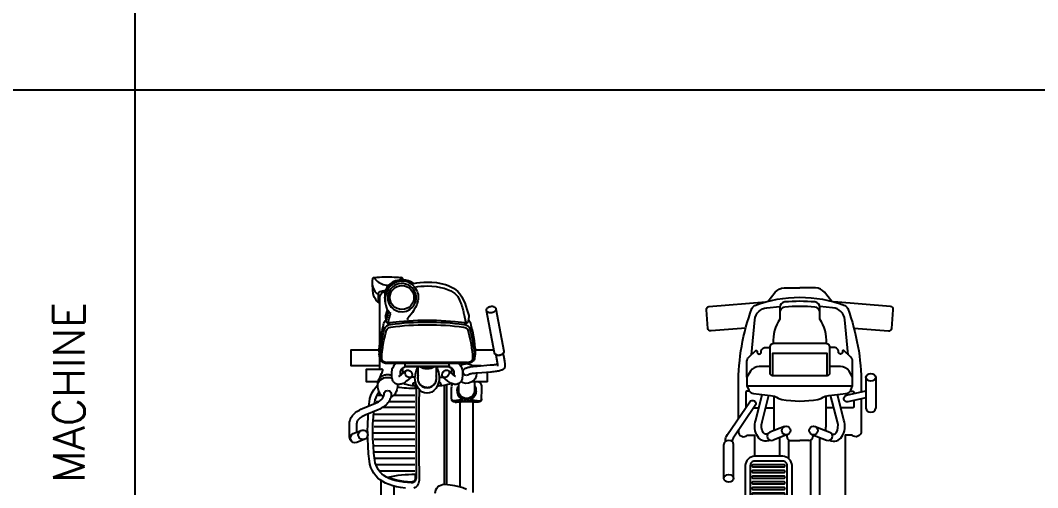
# Model space of a CAD drawing. Header units: millimetres. Extents: x 24547 to 62889, y 34568 to 56011.
# Drawn here: x 54806 to 58847, y 36821 to 38679 of the extents above; entities that cross this region are included whole.
import ezdxf

# ---------------------------------------------------------------- set-up
doc = ezdxf.new("R2010")
doc.units = ezdxf.units.MM
doc.set_wipeout_variables(frame=1)
doc.linetypes.add('IC050MMSOLID', pattern=[0])
doc.layers.add('www.cad-blocks.net', color=7, linetype='Continuous')
doc.styles.get("Standard").update_dxf_attribs({"font": 'arial.ttf'})

# ---------------------------------------------------------------- blocks, each defined once
blk = doc.blocks.new('A$C67212381')
for p, q in [((355.4, 672.5), (478.3, 672.5)), ((355.4, 633.9), (478.3, 633.9)), ((1497.7, 550.7), (1497.7, 617.4)), ((1511.9, 636.9), (1528.2, 617.8)), ((1518.2, 637.9), (1608.9, 637.9)), ((1548.7, 636.9), (1563.1, 620.1)), ((1608.9, 637.9), (1886.5, 586.9)), ((1544.4, 168.2), (1544.4, 574)), ((1579.2, 166), (1579.2, 576.3)), ((1518.8, 550.7), (1213.3, 550.7)), ((1579.2, 530.6), (1877.1, 494.4)), ((550.5, 431.9), (573, 490)), ((429.6, 474.9), (553.2, 474.9)), ((582.6, 419.4), (605.2, 477.4)), ((887.6, 450.2), (594.6, 450.2)), ((1518.8, 450.2), (1213.3, 450.2)), ((1497.7, 292), (1497.7, 450.2)), ((583.8, 422.4), (591.2, 422.4)), ((897, 414.3), (604.6, 414.3)), ((606.4, 407.1), (606.4, 371.1)), ((1497.7, 414.3), (1203.9, 414.3)), ((606.4, 335.1), (606.4, 371.1)), ((678.5, 327.9), (604.6, 327.9)), ((1497.7, 327.9), (985.4, 327.9)), ((550.5, 310.3), (573, 252.2)), ((582.6, 322.8), (605.2, 264.8)), ((583.8, 319.8), (591.2, 319.8)), ((669.1, 292), (594.6, 292)), ((1518.8, 292), (994.8, 292)), ((429.6, 267.3), (553.2, 267.3)), ((1579.2, 211.6), (1877.1, 247.8)), ((1518.8, 191.5), (994.8, 191.5)), ((1497.7, 122.9), (1497.7, 191.5)), ((1511.9, 105.3), (1528.2, 124.4)), ((1548.7, 105.3), (1563.1, 122.1)), ((1886.8, 155.5), (1608.9, 102.4)), ((756.9, 108.3), (621.5, 108.3)), ((1608.9, 102.4), (1518.2, 102.4)), ((756.9, 69.7), (621.5, 69.7))]:
    blk.add_line(p, q)
for points in [[(159.2, 585.9), (170.7, 723.9, 0.414214), (160.5, 736), (86.5, 742.2, 0.414214), (74.3, 731.9), (55.4, 506.1)], [(518.6, 127), (385.5, 127, -0.088653), (81.7, 180.7, -0.216469), (69.9, 192.4, -0.185128), (69.9, 549.9, -0.216469), (81.7, 561.5, -0.088653), (385.5, 615.2), (413.7, 615.2)], [(436.8, 633.9), (452.7, 562.2, -1), (426.7, 556.4), (409.5, 633.9)], [(440.9, 615.2), (569.8, 615.2, -0.66871), (584.9, 578.7), (584.9, 550.7), (887.6, 550.7)], [(354.3, 581), (290.8, 581, 0.210212), (275.1, 574.1), (249.1, 545.7, 0.652603), (251.2, 540.8), (254.4, 540.8, -1), (254.4, 524.5), (253.4, 524.5, 0.414214), (236.4, 507.5), (236.4, 489.5)], [(312.5, 252.7), (312.5, 209.9, 0.256846), (331.3, 175.7), (354.3, 161.2), (388.5, 161.2), (388.5, 581), (354.3, 581), (331.3, 566.5, 0.256846), (312.5, 532.3), (312.5, 489.5)], [(388.5, 161.2), (406.5, 169.1, 0.268917), (420.1, 187.7), (427.2, 255.2, -0.117752), (437.6, 284.8, 0.100002), (443.2, 299, 0.087783), (443.2, 443.2, 0.100002), (437.6, 457.4, -0.117752), (427.2, 487), (420.1, 554.5, 0.268917), (406.5, 573.1), (388.5, 581)], [(409.9, 571.2), (409.9, 579.8, -0.414214), (415.7, 585.6), (420.2, 585.6)], [(447.5, 585.6), (470.5, 585.6, -0.414214), (476.2, 579.8), (476.2, 534)], [(1134.8, 402), (1134.8, 402, 0.414214), (1115.1, 421.6), (924.4, 421.6, -0.414214), (907.2, 438.9), (907.2, 550.7, -0.414214), (924.4, 568), (1065.3, 568, 0.414214), (1084.9, 587.6), (1084.9, 587.6)], [(265.2, 563.4), (126.5, 550.1, 0.362519), (78.5, 501.5), (74.1, 450.5)], [(605.4, 489.4, 0.366815), (590.9, 538.3, 0.217181), (525.2, 546.4), (423.6, 520.8)], [(1502.9, 550.7, -0.414214), (1510.8, 558.7), (1510.8, 558.7, -0.414214), (1518.8, 550.7), (1518.8, 450.2, -0.414214), (1510.8, 442.2), (1510.8, 442.2, -0.414214), (1502.9, 450.2)], [(53.2, 498.1), (16.7, 468.5, 0.226183), (0, 433.5), (0, 371.1)], [(579.3, 497.9, 0.425105), (576.3, 515.5, 0.218429), (532.7, 520.4), (426.5, 493.6)], [(97.6, 450.8), (77.7, 450.8, 0.387627), (55.8, 430.8, 0.045841), (55.8, 311.4, 0.387627), (77.7, 291.4), (97.6, 291.4)], [(219.8, 477.5, 0.150352), (123.4, 450.8), (97.6, 450.8, 0.387627), (75.8, 430.8, 0.045841), (75.8, 311.4, 0.387627), (97.6, 291.4), (123.4, 291.4, 0.150352), (219.8, 264.7)], [(53.2, 244.1), (16.7, 273.7, -0.226183), (0, 308.7), (0, 371.1)], [(916.3, 340.2), (916.3, 340.2, -0.414214), (896.6, 320.6), (705.9, 320.6, 0.414214), (688.7, 303.3), (688.7, 191.5, 0.414214), (705.9, 174.2), (846.8, 174.2, -0.414214), (866.4, 154.6), (866.4, 154.6)], [(265.2, 178.8), (126.5, 192.1, -0.362519), (78.5, 240.7), (74.1, 291.7)], [(1502.9, 191.5, 0.414214), (1510.8, 183.5), (1510.8, 183.5, 0.414214), (1518.8, 191.5), (1518.8, 292, 0.414214), (1510.8, 300), (1510.8, 300, 0.414214), (1502.9, 292)], [(354.3, 161.2), (290.8, 161.2, -0.210212), (275.1, 168.1), (249.1, 196.5, -0.652603), (251.2, 201.4), (254.4, 201.4, 1), (254.4, 217.7), (253.4, 217.7, -0.414214), (236.4, 234.7), (236.4, 252.7)], [(605.4, 252.8, -0.366815), (590.9, 203.9, -0.217181), (525.2, 195.8), (423.6, 221.4)], [(579.3, 244.3, -0.425105), (576.3, 226.7, -0.218429), (532.7, 221.8), (426.5, 248.6)], [(159.2, 156.3), (170.7, 18.3, -0.414214), (160.5, 6.2), (86.5, 0, -0.414214), (74.3, 10.3), (55.4, 236.1)], [(409.9, 171), (409.9, 162.4, 0.414214), (415.7, 156.6), (470.5, 156.6, 0.144966), (473.6, 157.6, 0.144966)], [(610.4, 75.7), (608.1, 75.7, -0.150173), (582.8, 83.4), (452.4, 171.9, -1), (467.4, 193.9), (596.7, 106.2, 0.150173), (609.3, 102.3), (610.4, 102.3)], [(566, 127), (569.8, 127, 0.66871), (584.9, 163.5), (584.9, 191.5), (669.1, 191.5)]]:
    blk.add_lwpolyline(points, format="xyb")
for points in [[(924.4, 587.6), (1176.4, 587.6, -0.414214), (1213.3, 550.7), (1213.3, 438.9, -0.414214), (1176.4, 402), (924.4, 402, -0.414214), (887.6, 438.9), (887.6, 550.7, -0.414214)], [(925.7, 561.9), (925.7, 561.9, -0.414214), (929.8, 557.8), (929.8, 434.1, -0.414214), (925.7, 429.9), (925.7, 429.9, -0.414214), (921.5, 434.1), (921.5, 557.8, -0.414214)], [(948.2, 561.9), (948.2, 561.9, -0.414214), (952.3, 557.8), (952.3, 434.1, -0.414214), (948.2, 429.9), (948.2, 429.9, -0.414214), (944, 434.1), (944, 557.8, -0.414214)], [(970.7, 561.9), (970.7, 561.9, -0.414214), (974.8, 557.8), (974.8, 434.1, -0.414214), (970.7, 429.9), (970.7, 429.9, -0.414214), (966.5, 434.1), (966.5, 557.8, -0.414214)], [(993.2, 561.9), (993.2, 561.9, -0.414214), (997.3, 557.8), (997.3, 434.1, -0.414214), (993.2, 429.9), (993.2, 429.9, -0.414214), (989, 434.1), (989, 557.8, -0.414214)], [(1015.7, 561.9), (1015.7, 561.9, -0.414214), (1019.8, 557.8), (1019.8, 434.1, -0.414214), (1015.7, 429.9), (1015.7, 429.9, -0.414214), (1011.5, 434.1), (1011.5, 557.8, -0.414214)], [(1038.2, 561.9), (1038.2, 561.9, -0.414214), (1042.3, 557.8), (1042.3, 434.1, -0.414214), (1038.2, 429.9), (1038.2, 429.9, -0.414214), (1034, 434.1), (1034, 557.8, -0.414214)], [(1060.7, 561.9), (1060.7, 561.9, -0.414214), (1064.8, 557.8), (1064.8, 434.1, -0.414214), (1060.7, 429.9), (1060.7, 429.9, -0.414214), (1056.5, 434.1), (1056.5, 557.8, -0.414214)], [(1083.2, 561.9), (1083.2, 561.9, -0.414214), (1087.3, 557.8), (1087.3, 434.1, -0.414214), (1083.2, 429.9), (1083.2, 429.9, -0.414214), (1079, 434.1), (1079, 557.8, -0.414214)], [(1105.7, 561.9), (1105.7, 561.9, -0.414214), (1109.8, 557.8), (1109.8, 434.1, -0.414214), (1105.7, 429.9), (1105.7, 429.9, -0.414214), (1101.5, 434.1), (1101.5, 557.8, -0.414214)], [(1128.2, 561.9), (1128.2, 561.9, -0.414214), (1132.3, 557.8), (1132.3, 434.1, -0.414214), (1128.2, 429.9), (1128.2, 429.9, -0.414214), (1124, 434.1), (1124, 557.8, -0.414214)], [(1150.7, 561.9), (1150.7, 561.9, -0.414214), (1154.8, 557.8), (1154.8, 434.1, -0.414214), (1150.7, 429.9), (1150.7, 429.9, -0.414214), (1146.5, 434.1), (1146.5, 557.8, -0.414214)], [(1173.2, 561.9), (1173.2, 561.9, -0.414214), (1177.3, 557.8), (1177.3, 434.1, -0.414214), (1173.2, 429.9), (1173.2, 429.9, -0.414214), (1169, 434.1), (1169, 557.8, -0.414214)], [(1195.7, 561.9), (1195.7, 561.9, -0.414214), (1199.8, 557.8), (1199.8, 434.1, -0.414214), (1195.7, 429.9), (1195.7, 429.9, -0.414214), (1191.5, 434.1), (1191.5, 557.8, -0.414214)], [(236.3, 489.5), (338.7, 489.5, -0.414214), (348.8, 479.4), (348.8, 262.8, -0.414214), (338.7, 252.7), (236.3, 252.7, -0.414214), (219, 270), (219, 472.2, -0.414214)], [(705.9, 154.6), (957.9, 154.6, 0.414214), (994.8, 191.5), (994.8, 303.3, 0.414214), (957.9, 340.2), (705.9, 340.2, 0.414214), (669.1, 303.3), (669.1, 191.5, 0.414214)], [(707.2, 180.3), (707.2, 180.3, 0.414214), (711.3, 184.4), (711.3, 308.1, 0.414214), (707.2, 312.3), (707.2, 312.3, 0.414214), (703, 308.1), (703, 184.4, 0.414214)], [(729.7, 180.3), (729.7, 180.3, 0.414214), (733.8, 184.4), (733.8, 308.1, 0.414214), (729.7, 312.3), (729.7, 312.3, 0.414214), (725.5, 308.1), (725.5, 184.4, 0.414214)], [(752.2, 180.3), (752.2, 180.3, 0.414214), (756.3, 184.4), (756.3, 308.1, 0.414214), (752.2, 312.3), (752.2, 312.3, 0.414214), (748, 308.1), (748, 184.4, 0.414214)], [(774.7, 180.3), (774.7, 180.3, 0.414214), (778.8, 184.4), (778.8, 308.1, 0.414214), (774.7, 312.3), (774.7, 312.3, 0.414214), (770.5, 308.1), (770.5, 184.4, 0.414214)], [(797.2, 180.3), (797.2, 180.3, 0.414214), (801.3, 184.4), (801.3, 308.1, 0.414214), (797.2, 312.3), (797.2, 312.3, 0.414214), (793, 308.1), (793, 184.4, 0.414214)], [(819.7, 180.3), (819.7, 180.3, 0.414214), (823.8, 184.4), (823.8, 308.1, 0.414214), (819.7, 312.3), (819.7, 312.3, 0.414214), (815.5, 308.1), (815.5, 184.4, 0.414214)], [(842.2, 180.3), (842.2, 180.3, 0.414214), (846.3, 184.4), (846.3, 308.1, 0.414214), (842.2, 312.3), (842.2, 312.3, 0.414214), (838, 308.1), (838, 184.4, 0.414214)], [(864.7, 180.3), (864.7, 180.3, 0.414214), (868.8, 184.4), (868.8, 308.1, 0.414214), (864.7, 312.3), (864.7, 312.3, 0.414214), (860.5, 308.1), (860.5, 184.4, 0.414214)], [(887.2, 180.3), (887.2, 180.3, 0.414214), (891.3, 184.4), (891.3, 308.1, 0.414214), (887.2, 312.3), (887.2, 312.3, 0.414214), (883, 308.1), (883, 184.4, 0.414214)], [(909.7, 180.3), (909.7, 180.3, 0.414214), (913.8, 184.4), (913.8, 308.1, 0.414214), (909.7, 312.3), (909.7, 312.3, 0.414214), (905.5, 308.1), (905.5, 184.4, 0.414214)], [(932.2, 180.3), (932.2, 180.3, 0.414214), (936.3, 184.4), (936.3, 308.1, 0.414214), (932.2, 312.3), (932.2, 312.3, 0.414214), (928, 308.1), (928, 184.4, 0.414214)], [(954.7, 180.3), (954.7, 180.3, 0.414214), (958.8, 184.4), (958.8, 308.1, 0.414214), (954.7, 312.3), (954.7, 312.3, 0.414214), (950.5, 308.1), (950.5, 184.4, 0.414214)], [(977.2, 180.3), (977.2, 180.3, 0.414214), (981.3, 184.4), (981.3, 308.1, 0.414214), (977.2, 312.3), (977.2, 312.3, 0.414214), (973, 308.1), (973, 184.4, 0.414214)]]:
    blk.add_lwpolyline(points, format="xyb", close=True)
for points in [[(476.2, 506.2), (476.2, 474.9)], [(348.8, 479.4), (261, 479.4), (261, 262.8), (348.8, 262.8)], [(476.2, 236), (476.2, 267.3)], [(476.2, 188), (476.2, 208.2)]]:
    blk.add_lwpolyline(points)
for centre in [(566.5, 425.7), (566.5, 316.5)]:
    blk.add_circle(centre, 17.3)
for centre, radius, start, end in [((1518.2, 617.4), 20.5, 90, 180), ((1476.9, 574), 67.5, 0, 40.4711), ((1511.7, 576.3), 67.5, 0, 40.4711), ((2006.4, 542.5), 134.7, 160.1819, 188.581), ((1879.9, 550.7), 36.8, 11.6644, 79.5871), ((1009.9, 371.1), 925.1, 348.3398, 11.6644), ((589.1, 483.7), 17.3, 338.7299, 158.7299), ((870.9, 371.1), 1013.7, 351.419, 8.581), ((553.2, 421.8), 53.1, 75.5071, 90), ((591.2, 407.1), 15.2, 0, 90), ((591.2, 335.1), 15.2, 270, 0), ((553.2, 320.4), 53.1, 270, 284.4929), ((589.1, 258.5), 17.3, 201.2701, 21.2701), ((2006.4, 199.8), 134.7, 171.419, 199.8133), ((1476.9, 168.2), 67.5, 319.5289, 0), ((1511.7, 166), 67.5, 319.5289, 0), ((1879.9, 191.6), 36.8, 280.8146, 348.3398), ((1518.2, 122.9), 20.5, 180, 270)]:
    blk.add_arc(centre, radius, start, end)
for centre, major_axis in [((355.4, 653.2), (0, 19.3)), ((756.9, 89), (0, -19.3))]:
    blk.add_ellipse(centre, major_axis=major_axis, ratio=0.790746)
for centre, major_axis in [((478.3, 653.2), (0, 19.3)), ((621.5, 89), (0, -19.3))]:
    blk.add_ellipse(centre, major_axis=major_axis, ratio=0.790746, start_param=3.141593, end_param=6.283185)
blk = doc.blocks.new('A$C13C06CBC')
blk.add_wipeout([(1829.5, 197.3), (1829.5, 7.9), (1892.2, 7.9), (1892.2, 197.3), (1965, 197.3), (1985.7, 200), (2008.4, 207.4), (2026.7, 217.4), (2048, 235.5), (2060.9, 252.2), (2069.6, 268.6), (2075.1, 283.4), (2078.3, 298.7), (2078.9, 303.1), (2082, 303.1), (2082, 303.5), (2082.5, 304.6), (2082.7, 310.9), (2081.1, 312.5), (2079.2, 312.2), (2077.2, 325.4), (2071.6, 344.5), (2062.2, 363.4), (2053.1, 376.3), (2040.3, 389.7), (2021.5, 403.7), (1999, 414.1), (1974.8, 419.6), (1937.7, 420.4), (1892.2, 420.4), (1892.2, 426.1), (1959.6, 426.1), (1963, 427.5), (1964.6, 430.8), (1966.6, 459.4), (1968.9, 459.4), (1970.5, 461), (1970.2, 467.4), (1969.3, 468.7), (1966.8, 468.8), (1962.6, 525.7), (1960.6, 534.3), (1954.8, 545.2), (1949.5, 551.4), (1942.1, 557), (1934.3, 560.8), (1928.4, 562.5), (1921.4, 563.4), (1892.2, 563.4), (1892.2, 609.7), (1829.5, 609.7), (1829.5, 563.5), (1358.8, 563.5), (1345.4, 555.1), (1336.7, 547), (1322.1, 528.2), (1311.6, 506.9), (1306.2, 490.6), (1249.4, 489.9), (1238.8, 504), (1208.7, 526.9), (1185.1, 535.7), (1158.2, 539.6), (1100, 544.1), (1041.5, 545), (982.8, 542.3), (926, 535.7), (894.7, 523.3), (873.6, 508.5), (863.1, 497.8), (859.2, 492.6), (857.7, 490.6), (497.6, 490.6), (497.7, 509.5), (496.6, 517.8), (494.7, 521.1), (492.6, 523), (488.6, 524.7), (483.3, 525.1), (435.4, 524.8), (429.1, 523.7), (423.7, 521.3), (420, 518.4), (417.2, 514.9), (417, 549.3), (379.4, 549.3), (378.4, 560.8), (377.5, 571.8), (374.9, 591), (371.6, 604.1), (366.5, 612.7), (361.1, 616.4), (351.5, 617.7), (337.1, 616.4), (305.7, 611), (302.3, 612.6), (298.1, 613.8), (291, 612.8), (127, 582), (120.9, 578.2), (117.1, 569.3), (117.5, 560.3), (120.8, 552.2), (125.7, 547), (130.9, 545), (137.9, 545.8), (290.5, 574.4), (290.3, 499.5), (261.4, 496.5), (230.7, 491.5), (207.8, 486.7), (183.3, 480.3), (177.2, 477.3), (171.5, 472.4), (157.9, 474.1), (130.1, 467.1), (104, 458.3), (73, 442.3), (48, 418.5), (32.6, 386.9), (24.6, 354.8), (20.9, 318.4), (22, 281.3), (26.2, 254.3), (23, 248.6), (16.4, 234.5), (13.5, 221.9), (12.5, 211.7), (6.7, 211.3), (2.8, 208.8), (2, 206.1), (2.8, 203.8), (1.2, 185.8), (0, 152.1), (0.4, 132.7), (1.1, 119.9), (2, 107.8), (2.8, 100.4), (2.1, 98.4), (3.5, 94.6), (7.6, 92.8), (21.9, 92.2), (36.1, 92.3), (47.6, 92.8), (64.8, 94.5), (77.1, 97.9), (86.7, 102.4), (91.5, 105.5), (97.8, 111), (101.1, 114.6), (105.2, 120.5), (151.7, 120.7), (266.7, 120.9), (282.3, 119.3), (290, 118.6), (290, 6.7), (353.2, 6.7), (353.2, 120.7), (367, 120.7), (367, 68.3), (417.2, 68.3), (417.2, 114.3), (429.6, 112.8), (454.2, 93.8), (465.7, 88.1), (484, 81.9), (512.8, 77.7), (521.1, 58), (527.8, 42.8), (537.6, 27.1), (555.3, 9.7), (570.9, 2.2), (585.5, 0), (622.4, 0), (634.9, 0.6), (644.1, 2.5), (650.6, 6.1), (657.7, 14.6), (659.5, 22.3), (658.8, 27.6), (647, 58), (642.6, 66.4), (637.3, 70.6), (632.1, 72.5), (658.6, 73.4), (690.1, 75.4), (713.9, 77.6), (737.5, 80.6), (750.9, 83.8), (762.9, 88.1), (774.6, 93.9), (785.1, 100.8), (792.8, 107.1), (803.3, 118.1), (810, 126.9), (867.3, 126.9), (871, 114.5), (880.7, 93.3), (890.7, 78.5), (903.6, 64.6), (916.8, 54.5), (1484.5, 54.1), (1506.9, 59.4), (1522, 72.9), (1527.9, 85.3), (1530.7, 107), (1533.5, 148.3), (1536.5, 149.2), (1537, 150.2), (1537, 158.2), (1535.7, 158.2), (1533.4, 158.2), (1532, 178.4), (1530.9, 188.5), (1529.8, 190.1), (1524.7, 191.5), (1462.2, 191.5), (1462.2, 197.3), (1828.6, 197.3)])
at = {"linetype": 'IC050MMSOLID'}
for p, q in [((127, 582), (295.5, 613.6)), ((306.9, 611), (304.5, 611)), ((302.4, 576.7), (134, 545)), ((290.5, 499.5), (290.5, 574.4)), ((417, 549.3), (379.4, 549.3)), ((417.2, 549.3), (417, 549.3)), ((417.2, 548.1), (417, 548.1)), ((417.2, 548.1), (417, 548.1)), ((417.2, 549.3), (417.2, 548.1)), ((417.2, 548.1), (417.2, 488.1)), ((353.2, 522.9), (353.2, 489.6)), ((417.2, 497), (455, 497)), ((497.6, 490.6), (857.7, 490.6)), ((341.1, 468.8), (341.1, 149.4)), ((378.4, 451.6), (377.9, 451.6)), ((367, 405.5), (367, 410.6)), ((373.6, 394.2), (388.6, 411.6)), ((392.4, 416.5), (378.7, 416.5)), ((417.2, 443.3), (417.2, 442.5)), ((455, 434.3), (424.4, 434.3)), ((834.7, 440.5), (497.6, 440.5)), ((352.2, 396.8), (344.2, 396.8)), ((352.3, 396.8), (354.8, 396.8)), ((354.8, 396.8), (356.1, 396.8)), ((356.1, 396.8), (356.1, 221.3)), ((429.5, 385.8), (825.3, 385.8)), ((431.4, 376), (824.5, 376)), ((444, 262.6), (434.2, 262.6)), ((356.1, 221.3), (344.2, 221.3)), ((352.3, 221.3), (353.6, 221.3)), ((353.6, 221.3), (353.6, 221.3)), ((383.8, 212.2), (364.5, 212.2)), ((388.6, 206.6), (373.6, 224)), ((378.6, 201.5), (392.5, 201.5)), ((832, 177.1), (869.5, 177.1)), ((867.3, 126.9), (810, 126.9)), ((269.3, 120.7), (79.1, 120.7)), ((322.7, 120.7), (305.9, 118.2)), ((367, 120.7), (323.2, 120.7)), ((623.2, 15.7), (610.8, 47.3)), ((645.8, 61), (658.2, 29.4))]:
    blk.add_line(p, q, dxfattribs=at)
at = {"linetype": 'Continuous'}
for p, q in [((469.9, 177), (470, 260.6)), ((495.3, 157.2), (495.4, 260.6)), ((519.5, 259.9), (519.5, 132.7)), ((545.2, 100.2), (545.3, 260.6)), ((570.8, 99.1), (570.9, 260.6)), ((595.3, 97.9), (595.4, 260.6)), ((620.1, 97.6), (620.2, 260.6)), ((645.5, 98), (645.6, 260.5)), ((670.9, 99.5), (671, 260.5)), ((695.6, 101.5), (695.7, 260.5)), ((720.8, 104), (720.9, 260.5)), ((746, 109.2), (746, 260.5)), ((771, 122.6), (771.1, 260.5)), ((469.9, 114.5), (469.9, 127)), ((495.3, 105.9), (495.3, 117))]:
    blk.add_line(p, q, dxfattribs=at)
at = {"linetype": 'IC050MMSOLID'}
for points in [[(294.7, 613.5), (296, 613.7), (297.4, 613.8)], [(297.4, 613.8), (297.6, 613.8)], [(297.6, 613.8), (298.1, 613.8), (300.2, 613.4), (302.3, 612.6), (304.3, 611.3), (306.1, 609.7), (307.8, 607.7), (309.3, 605.4), (310.6, 602.8), (311.5, 600.1), (312, 598.2)], [(305, 610.6), (315.2, 612.6), (317.7, 613), (322.3, 613.9), (326.5, 614.6), (330.4, 615.3), (333.9, 615.9), (337.1, 616.4), (339.9, 616.9), (342.4, 617.2), (344.6, 617.5), (347, 617.7), (348, 617.7), (355, 617.7), (357.6, 617.5), (360, 616.9), (362.2, 615.9), (364.1, 614.7), (365.8, 613.4), (367.2, 611.9), (368.4, 610.4), (369.5, 608.6), (370.5, 606.6), (371.6, 604.1), (372.7, 600.6), (373.7, 596.9), (374.5, 593.2), (375.3, 588.8), (376, 584.3), (376.7, 579.5), (377.3, 574.4), (377.8, 569.1), (378.3, 563.5), (378.4, 561.9), (382.6, 509.6), (382.8, 506.8), (383.3, 501.8), (383.8, 497.1), (384.3, 492.7), (384.8, 488.8), (385.4, 485.2), (385.9, 482.2), (386.5, 479.6), (387, 477.5), (387.4, 476), (387.7, 475.1), (387.9, 474.6), (388, 474.5)], [(117.3, 561), (116.9, 564), (116.9, 565.2), (116.9, 567.2), (117.1, 569.3), (117.5, 571.4), (118.2, 573.5), (119.1, 575.5), (120.2, 577.4), (121.6, 579), (123.2, 580.4), (124.9, 581.4), (125.6, 581.6)], [(312, 598.2), (312.3, 596.7), (312.6, 593.8), (312.5, 590.9), (312.1, 588.1), (311.4, 585.5), (310.4, 583.1), (309.1, 581), (307.5, 579.3), (305.7, 577.9), (303.7, 577), (302.2, 576.6)], [(348.2, 589.5), (348.1, 589.5), (347.7, 589.4), (346.8, 589.3), (345.5, 589.2), (343.7, 588.9), (341.4, 588.5), (338.6, 588.1), (335.4, 587.5), (331.8, 586.9), (327.8, 586.2), (323.4, 585.4), (320.4, 584.8), (310.3, 582.9)], [(377.9, 451.6), (375.3, 451.8), (372.9, 452.4), (370.7, 453.3), (368.8, 454.5), (367.1, 455.8), (365.7, 457.3), (364.5, 458.9), (363.4, 460.6), (362.4, 462.6), (361.3, 465.1), (360.2, 468.6), (359.2, 472.3), (358.4, 476.1), (357.6, 480.4), (356.9, 485), (356.2, 489.8), (355.6, 494.8), (355.1, 500.1), (354.6, 505.7), (354.5, 507.3), (350.3, 559.7), (350.1, 562.5), (349.6, 567.5), (349.1, 572.2), (348.6, 576.5), (348.1, 580.5), (347.5, 584), (347, 587.1), (346.5, 589.3)], [(355, 589.5), (348, 589.5)], [(133.3, 544.9), (132, 544.9), (129.8, 545.1), (127.6, 545.9), (125.7, 547), (123.9, 548.4), (122.2, 550.2), (120.8, 552.2), (119.6, 554.3), (118.7, 556.2), (118.1, 557.7), (117.6, 559.6), (117.3, 561)], [(133.7, 545), (133.3, 544.9)], [(435.4, 524.8), (442.1, 525.1), (454.6, 525.5)], [(171.5, 472.4), (172.9, 473.9), (175.7, 476.3), (178.7, 478.3), (182, 479.8), (184.6, 480.7), (192.6, 482.9), (207.8, 486.7), (223, 490.1), (238.3, 493), (253.7, 495.5), (269, 497.5), (281.8, 498.8)], [(281.8, 498.8), (282.3, 498.8)], [(305.8, 499.9), (322.6, 497.4)], [(322.6, 497.4), (323.4, 497.3), (326.4, 496.5), (329.3, 495.3), (332.1, 493.7), (334.6, 491.7), (336.9, 489.4), (339, 486.7), (340.7, 483.7), (342.1, 480.5), (343.2, 477.1), (343.9, 473.5), (344.2, 469.9), (344.2, 468.8), (344.2, 149.4)], [(344.9, 465.7), (345.1, 469.8), (345.4, 471.5), (345.9, 474.4), (346.7, 477.2), (347.8, 480.3), (349.2, 483.3), (350.9, 486.4), (353, 489.3), (355.4, 492.1), (355.9, 492.7)], [(417.1, 514.8), (418.4, 516.5), (420, 518.4), (421.7, 519.9), (423.7, 521.3), (426.1, 522.6), (429.1, 523.7), (433, 524.6), (433.9, 524.7)], [(454.2, 503.4), (459.3, 503), (464, 502), (468.7, 500.5), (472.9, 498.4), (478.7, 494.3), (483.6, 489.2), (486.6, 484.9), (489, 480)], [(455, 497), (455.3, 497)], [(455.3, 497), (456.8, 497)], [(485.5, 525), (486.5, 525)], [(487.2, 524.9), (485.9, 525)], [(486.5, 525), (486.8, 524.9)], [(486.8, 524.9), (488.6, 524.7), (490.8, 524), (492.6, 523), (494.3, 521.6), (495.1, 520.6), (495.8, 519.6), (496.3, 518.6), (496.9, 517), (497.4, 514.6), (497.7, 511.2)], [(489, 480), (489.5, 485.8), (490.1, 491.2), (490.7, 496.1), (491.4, 501.6), (492, 506.4), (492.4, 510.5), (492.6, 515.3), (492.4, 519.1), (491.6, 521.9), (490, 523.8), (487.6, 524.8), (487.2, 524.9)], [(497.7, 511.2), (497.6, 507.8), (497.3, 503.6), (496.7, 498.7), (495.9, 493), (495.1, 486.4), (494.6, 482.4), (494.3, 478.2)], [(497.8, 504.6), (497.9, 503.3), (497.8, 496), (497.6, 488.9), (497.3, 481.1), (497.2, 473.5), (497.1, 465.7), (497.2, 457.7), (497.3, 450), (497.6, 442.8), (497.8, 436.2), (497.9, 429.7), (497.9, 427.4)], [(497.8, 504.7), (497.8, 504.4)], [(26.2, 254.3), (23.8, 267.7), (22, 281.3), (21, 295.2), (20.6, 309.2), (21.2, 327.5), (23, 345.8), (26.1, 363.8), (30.6, 381.3), (34.5, 392.6), (39.2, 403.5), (44.7, 413.7), (51.3, 423.2), (58.8, 431.5), (67.1, 438.5), (78.9, 446.2), (91.3, 452.7), (104, 458.3), (116.9, 463), (129.9, 467.1), (154.2, 473.9), (157.9, 474.1), (175.7, 471.9), (178.3, 471.1), (180.7, 469.8), (182.7, 468), (184.4, 466), (185.6, 463.7), (186.4, 461.3), (186.7, 456.3)], [(41, 260), (39, 272.1), (37.6, 284.3), (36.7, 296.7), (36.4, 309.2), (37, 327), (38.8, 344.8), (41.8, 362.2), (45.4, 376.3), (50, 390), (55.8, 402.9), (60.7, 411.3), (66.3, 419), (72.6, 425.8), (78.2, 430.5), (93.1, 437.4), (99.1, 440.2), (105.2, 442.8), (110.8, 444.9), (116.8, 446.9), (123.1, 448.8), (129.7, 450.6), (134, 451.8), (138.7, 452.9), (143.2, 453.9), (147.4, 454.9), (152.3, 456), (158.4, 457.3), (161.8, 458), (164.5, 458.6), (166.4, 459.1), (169.7, 459.8), (172.9, 460.6), (175.8, 461.3), (178.5, 462), (180.2, 462.1), (181, 461.8), (181.7, 461.4), (182.4, 460.7), (182.9, 459.7), (183.2, 458.6), (183.2, 457.4), (179, 420.6), (176, 383.5), (174.1, 346.4), (173.5, 309.1), (174.1, 272), (176, 235), (179, 197.8), (183.2, 160.8), (183.2, 159.6), (183, 158.4), (182.6, 157.3), (181.9, 156.4), (181.1, 155.7), (180.2, 155.2), (179.2, 155), (178.3, 155.1), (171.3, 157), (165.6, 158.5), (161, 159.7), (158.6, 160.4), (155.6, 161.2), (152.7, 162), (149.9, 162.8), (147.2, 163.6)], [(344.2, 434), (347.2, 436.7), (351.3, 439.9), (355.4, 442.6), (359.8, 444.9), (364.1, 446.7), (368.6, 447.9), (373.1, 448.8), (377.2, 449.1), (378.6, 449.1), (393.7, 449.1), (396.2, 449.1), (401, 448.7), (405, 448), (408.7, 446.9), (412.1, 445.6), (415.1, 444), (417.8, 442.1), (420.2, 439.9), (422.5, 437.2), (424.4, 434.3), (425.8, 431.3), (426.8, 428.1), (427.4, 424.8), (427.6, 421.5), (427.5, 418.2), (426.9, 414.7), (425.9, 411.1), (424.5, 407.4), (422.6, 403.5), (420.2, 399.4), (417.3, 395.3), (414.3, 391.5), (413.3, 390.3), (398.3, 372.9)], [(353.5, 441.3), (353, 441.9), (350.8, 445.1), (349, 448.5), (347.5, 451.9), (346.3, 455.3), (345.6, 458.3), (345.3, 460.6), (345, 463.2), (344.9, 465.7)], [(454.2, 428), (459.3, 428.4), (464, 429.3), (468.7, 430.9), (472.9, 433), (478.7, 437.1), (483.6, 442.2), (486.6, 446.5), (489, 451.4)], [(489, 451.4), (489.5, 445.6), (490.1, 440.2), (490.7, 435.2), (491.4, 429.8), (492, 425), (492.4, 420.9), (492.6, 416), (492.4, 412.3), (491.6, 409.5), (490, 407.6), (487.6, 406.6), (487.2, 406.5)], [(490, 472.8), (489.2, 472.6), (488.6, 472.2), (488.2, 471.6), (487.9, 470.4), (487.8, 467.9), (487.8, 466)], [(487.8, 466), (487.8, 465), (487.8, 461.9), (488, 460.4), (488.3, 459.5), (488.8, 459), (489.5, 458.7), (490, 458.6)], [(493.9, 472.5), (493.3, 472.8), (492.3, 472.9), (490.8, 472.8), (490, 472.8)], [(493.9, 458.8), (493.3, 458.6), (492.3, 458.5), (490.8, 458.6), (490, 458.6)], [(494.3, 478.2), (493.9, 472.5)], [(493.9, 458.8), (494.3, 459.7), (494.6, 461.2), (494.8, 463.3), (494.9, 465.6), (494.8, 467.9), (494.6, 469.9), (494.3, 471.5), (493.9, 472.5), (493.9, 472.5)], [(494.3, 453.2), (493.9, 458.8)], [(497.7, 420.2), (497.6, 423.6), (497.3, 427.8), (496.7, 432.7), (495.9, 438.4), (495.1, 445), (494.6, 449), (494.3, 453.2)], [(378.7, 416.5), (377.9, 416.5), (376, 416.2), (374.2, 415.6), (372.3, 414.7), (370.5, 413.6), (368.4, 411.9), (366.3, 409.9), (364.2, 407.5), (362.2, 404.8), (360.2, 401.6), (358.3, 398.2), (357.1, 395.5)], [(358.5, 398.4), (360.6, 402), (362.9, 404.4), (364.5, 405.5), (383.3, 405.5)], [(388.6, 411.6), (389.7, 412.9), (391.4, 415.2), (392.8, 417.2), (393.8, 418.9), (394.5, 420.2), (394.9, 421.2), (395, 421.7), (395.1, 421.8)], [(433.9, 406.7), (433, 406.8), (429.1, 407.7), (426.1, 408.8), (425.1, 409.3)], [(454.6, 405.8), (442.1, 406.3), (435.4, 406.5)], [(486.5, 406.4), (485.5, 406.3)], [(487.2, 406.5), (485.9, 406.3)], [(486.8, 406.4), (486.5, 406.4)], [(497.7, 420.2), (497.4, 416.7), (496.9, 414.3), (496.3, 412.7), (495.8, 411.7), (495.1, 410.8), (494.3, 409.8), (492.6, 408.4), (490.8, 407.4), (488.6, 406.7), (486.8, 406.4)], [(497.8, 426.8), (497.7, 420.1)], [(497.9, 427.4), (497.8, 426.8)], [(497.9, 427.4), (497.8, 426.7)], [(357.1, 395), (357.9, 397.2), (358.5, 398.4)], [(357.1, 395.5), (357.1, 222.5), (358, 220.5), (359.9, 217), (361.8, 213.8), (363.8, 211), (365.8, 208.6), (367.9, 206.5), (369.9, 204.9), (371.8, 203.6), (373.7, 202.6), (375.5, 202), (377.3, 201.6), (378.6, 201.5)], [(398.3, 372.9), (397.9, 372.4), (396.1, 371), (394.2, 369.9), (392.1, 369.2), (389.8, 368.9), (387.4, 368.9), (385, 369.4), (382.5, 370.2), (380.1, 371.4), (377.9, 373), (375.9, 374.8), (374.1, 377), (372.6, 379.3), (371.6, 381.8), (371, 384.2), (370.8, 386.5), (371, 388.8), (371.6, 390.9), (372.7, 393), (373.6, 394.2)], [(398.8, 359.3), (398.5, 373)], [(430.5, 351.6), (431.1, 352.7), (431.5, 354.6), (431.6, 356.6), (431.4, 358.6), (430.9, 360.5), (430.2, 362.2), (429.2, 363.7), (427.8, 364.6), (425.9, 364.8), (423.5, 363.8), (421.8, 362.3), (421, 360.8), (420.6, 359.5), (420.7, 358), (421, 356.7), (421.5, 355.8), (422.6, 354.6), (423.7, 353.9)], [(422.5, 403.3), (423.6, 402), (426.2, 397.2), (428.2, 391.5), (430.1, 383.3), (431.6, 375.2), (432.7, 367.6), (434.4, 353.4), (434.7, 349.7)], [(357.1, 346.4), (360.8, 347.9), (366.1, 349.9), (372, 351.9), (379.1, 354.1), (386.8, 355.9), (393, 356.8), (399.3, 357.1)], [(357.1, 345), (360.3, 345), (365.9, 345), (371.3, 345), (376.3, 345), (380.9, 345), (385.2, 345), (389, 345), (392.5, 345), (395.5, 345), (398.2, 345), (400.4, 345), (402.1, 344.9), (403.5, 344.9), (404.5, 344.9), (405, 344.9), (405.4, 344.9), (405.9, 344.9), (406.5, 344.9), (407.2, 344.8), (408.3, 344.7), (410.1, 344.5), (412.2, 344.1), (415.2, 343.3), (418.5, 342.1), (421.4, 340.7), (424.3, 339), (427.2, 336.9), (429.9, 334.4), (432.4, 331.7), (434.6, 328.7), (436.5, 325.4), (438.1, 321.9), (439.3, 318.3), (440.1, 314.6), (440.5, 310.4), (440.4, 306.3), (439.9, 302.4), (439, 298.6), (437.8, 295), (436.2, 291.7), (434.3, 288.6), (432.1, 285.8), (429.8, 283.3), (427.3, 281), (424.8, 279.1), (422.1, 277.4), (419.4, 276.1), (416.8, 275), (414.3, 274.2), (412, 273.6), (409.9, 273.2), (408.3, 273), (407.2, 272.9), (406.5, 272.9), (406, 272.9), (405.6, 272.9), (405.2, 272.8), (404.9, 272.8), (404.8, 272.8), (403.7, 272.8), (403.3, 272.8), (402.5, 272.9), (401.1, 272.9), (399.3, 272.9), (397, 272.9), (394.3, 272.9), (391.2, 272.9), (387.6, 272.9), (383.6, 272.9), (379.2, 272.9), (374.5, 272.9), (369.3, 272.9), (363.9, 272.9), (358.1, 272.9), (357.1, 272.9)], [(26.1, 253.6), (25.6, 253), (20.4, 244.3), (16.4, 234.5), (13.8, 224.1), (12.5, 213.2), (12.7, 201.9), (14.3, 190.9), (16.3, 183.6), (18.9, 176.7), (22.2, 170.2), (27.9, 161.8), (34.7, 154.7), (42.1, 149.2), (50.2, 145.1), (58.4, 142.4), (66.8, 140.8), (75.3, 140.3), (80.7, 140.6)], [(37.5, 255.9), (31.1, 248.8), (26.8, 242.8), (23.2, 236.2), (20.4, 229.3), (17.8, 218.8), (17.1, 208.1), (18, 197.8), (20.7, 187.8), (24.9, 178.4), (30.4, 169.8), (37.4, 162), (45.5, 155.5), (54.6, 150.1), (64.3, 146.2), (74.1, 143.6), (84, 142.2), (93.9, 141.9), (99, 142.2)], [(26.1, 253.6), (26.2, 253.8), (26.2, 254.1), (26.2, 254.3)], [(37.5, 255.9), (40.6, 258.4), (41.8, 259.5)], [(398.3, 245.3), (413.3, 227.9), (415, 225.9), (418.1, 221.8), (420.9, 217.6), (423.3, 213.4), (425, 209.5), (426.3, 205.7), (427.2, 202.1), (427.6, 198.6), (427.6, 195.2), (427.3, 191.9), (426.4, 188.4), (425.1, 185.2), (423.5, 182.2), (421.4, 179.5), (419.1, 177.2), (416.5, 175.1), (413.7, 173.3), (410.5, 171.9), (407.1, 170.7), (403.4, 169.8), (399.3, 169.2), (394.7, 168.9), (393.8, 168.9), (378.7, 168.9), (375.7, 169), (371.3, 169.5), (367, 170.5), (362.7, 171.9), (358.5, 173.7), (354.5, 176), (350.5, 178.6), (346.7, 181.7), (344.2, 184)], [(357.1, 271.3), (360.8, 269.8), (366.1, 267.8), (372, 265.7), (379.1, 263.6), (386.8, 261.8), (393, 260.9), (399.3, 260.6)], [(373.6, 224), (373.1, 224.7), (371.9, 226.6), (371.2, 228.7), (370.9, 230.9), (370.9, 233.2), (371.3, 235.6), (372.2, 237.9), (373.4, 240.2), (375, 242.4), (376.9, 244.4), (379, 246.1), (381.4, 247.5), (383.9, 248.5), (386.6, 249.2), (389, 249.4), (391.3, 249.2), (391.6, 249.1)], [(391.6, 249.1), (393.3, 248.7), (395.3, 247.8), (397.3, 246.4), (398.3, 245.3)], [(398.8, 258.3), (398.5, 245.1)], [(430.3, 266.3), (431.1, 265), (431.5, 263.1), (431.6, 261.1), (431.4, 259.1), (430.9, 257.2), (430.2, 255.4), (429.2, 254), (427.8, 253.1), (425.9, 252.9), (423.5, 253.9), (421.8, 255.4), (421, 256.9), (420.6, 258.2), (420.7, 259.7), (421, 261), (421.5, 261.9), (422.6, 263), (423.7, 263.8)], [(434.7, 268), (434.4, 264.3), (432.7, 250.1), (431.6, 242.5), (430.1, 234.4), (428.2, 226.1), (426.2, 220.4), (423.6, 215.7), (422.6, 214.6)], [(434.4, 264.9), (614.1, 265.4), (800.3, 264.8), (805.3, 264.1), (808.3, 263), (811, 261.4), (813.5, 259.3), (815.5, 256.9), (817.1, 254.2), (818.3, 251.3), (818.9, 248.2), (819, 245), (817.9, 230.5), (816.3, 216), (814, 201), (810.8, 186.1), (806.6, 171.5), (801.1, 157.3), (796, 147), (789.8, 137.3), (782.7, 128.3), (775.3, 121.2), (767.1, 115.1), (758.2, 110), (748.9, 105.9), (739.1, 102.9), (729.1, 101), (700.4, 97.6), (671.6, 95.2), (642.9, 93.8), (614.1, 93.3), (585.4, 93.8), (556.6, 95.2), (535.4, 96.9)], [(447.7, 276.7), (457.2, 276.7), (495.7, 276.5), (525.3, 276.5), (555, 276.4), (614.3, 276.4), (673.7, 276.4), (703.3, 276.5), (732.9, 276.5), (771.3, 276.7), (790.4, 276.7), (809.5, 276.8), (815.3, 276.3), (820.6, 274.8), (825.6, 272.5), (830.1, 269.4), (834, 265.6), (837.2, 261.1), (839.6, 256.2)], [(840.3, 222.7), (837.7, 203.3), (834.7, 187.8), (830.8, 172.4), (825.8, 157.5), (819.5, 143.1), (813.8, 132.6), (807.1, 122.7), (799.5, 113.5), (790.3, 104.7), (779.9, 97), (768.8, 90.7), (757.1, 85.6), (744.8, 81.9), (732.2, 79.6), (732.2, 79.6), (732.2, 79.6), (702.8, 76.4), (673.3, 74.1), (643.9, 72.7), (631.5, 72.4)], [(784.3, 261.7), (800.1, 261.7), (804.6, 261), (807, 260.1), (809.2, 258.8), (811.2, 257.1), (812.9, 255.1), (814.3, 252.8), (815.2, 250.4), (815.8, 247.8), (815.8, 245.1), (814.8, 230.8), (813.2, 216.4), (810.9, 201.6), (807.8, 186.8), (803.6, 172.5), (798.2, 158.6), (796, 154)], [(2.1, 206.3), (2.5, 206), (4, 205.1), (6.3, 203.5), (9.2, 201.3), (11.8, 199.1), (13.3, 197.7)], [(7.7, 211.5), (8.5, 211.5), (10.3, 211.2), (12.4, 210.6)], [(164.6, 232.1), (164.9, 231.9)], [(164.9, 231.9), (165.4, 231.6)], [(165.7, 231.5), (165.2, 231.7)], [(168.9, 233.4), (169, 232.7), (169, 232.2), (168.8, 231.8), (168.6, 231.5), (168.1, 231.3), (167.3, 231.2), (165.7, 231.5), (165.7, 231.5)], [(395.1, 196.4), (395.1, 196.4), (395, 196.7), (394.7, 197.4), (394.3, 198.5), (393.5, 199.9), (392.4, 201.6), (391, 203.6), (389.2, 205.9), (388.6, 206.6)], [(145.2, 164.2), (144.2, 162.6), (143.3, 161.1), (142.2, 159.8)], [(147.2, 163.6), (145.1, 164.2)], [(186.7, 162), (186.6, 157.4), (184.9, 152.7), (183.3, 150.6), (181.3, 148.7), (178.9, 147.3), (176.2, 146.5)], [(388.3, 152), (388.5, 156.2), (388.7, 157.8), (389.2, 160.6), (389.8, 163.3), (390.7, 166.2), (391.8, 168.9)], [(427, 191.1), (427.5, 191.1), (431.1, 191.2)], [(431.1, 191.2), (432.7, 191.2), (438.2, 190.8), (443.6, 190), (448.8, 188.8), (453.2, 187.3), (457.3, 185.6), (461, 183.7), (464.4, 181.6), (467.4, 179.3), (470.1, 176.9), (472.6, 174.2), (474.7, 171.4), (476.6, 168.3), (478.1, 165.2), (478.3, 164.7)], [(463.6, 166.1), (466.4, 166.1), (469.3, 166), (474, 165.5), (478.7, 164.6), (483.3, 163.2), (487.8, 161.3), (492.2, 159.1), (496.6, 156.4), (500.8, 153.3), (504.9, 149.7), (508.8, 145.8), (512.5, 141.4), (516.1, 136.7), (519.5, 131.6), (522.6, 126.2), (525.5, 120.5), (528.1, 114.6), (549.8, 62.3), (550.9, 59.8), (553.1, 55.2), (555.5, 50.9), (558, 47), (560.5, 43.4), (563.2, 40.2), (565.9, 37.4), (568.6, 35), (571.4, 32.9), (574.2, 31.2), (576.9, 29.9), (579.7, 29), (582.6, 28.4), (585.5, 28.2), (618.3, 28.2)], [(2.1, 97.9), (2.5, 98.3), (4, 99.2), (6.3, 100.7), (9.2, 103), (11.8, 105.2), (14.6, 107.9), (18.3, 112), (22, 117), (25.7, 123), (28.4, 128.5), (30.7, 134.7), (32.2, 140.4), (33.1, 146.5), (33.4, 152.1)], [(98.9, 142.2), (91.6, 141.6), (80.7, 140.6)], [(99, 142.2), (103.7, 142.8), (113.4, 144.8), (122.6, 147.9), (125.3, 149.1)], [(141.6, 159.3), (140.6, 158.4), (133.5, 153.4), (125.7, 149.2), (125.6, 149.1)], [(154.2, 144.4), (135.9, 149.5), (129.7, 151.3)], [(137.4, 156.2), (142.5, 154.7), (149.5, 152.6), (156.4, 150.7), (160.9, 149.5), (165.4, 148.3), (167, 147.9), (168, 147.6), (169.7, 147.2), (171.9, 146.6)], [(142, 159.6), (141.6, 159.3)], [(142, 159.6), (141.6, 159.3)], [(142.2, 159.8), (142, 159.6)], [(158, 144.2), (157.1, 144.1), (154.2, 144.4)], [(176, 146.4), (157.7, 144.2)], [(184.6, 137.5), (181.9, 138.4), (178.8, 139.9), (176, 141.7), (173.3, 144), (171.5, 145.8)], [(175.8, 146.4), (174.6, 146.3), (171.9, 146.6)], [(176.3, 146.5), (175.8, 146.4)], [(265.9, 121), (259.2, 121.9), (243.8, 124.2), (228.5, 127), (213.2, 130.2), (198.1, 133.9), (184.6, 137.5)], [(344.2, 149.4), (344.2, 147.3), (343.8, 143.6), (342.9, 140.1), (341.8, 136.7), (340.2, 133.4), (338.3, 130.5), (336.1, 127.8), (333.6, 125.5), (330.8, 123.6), (327.9, 122.2), (324.9, 121.1), (323, 120.8)], [(402.4, 121.1), (401.5, 121.3), (398.5, 122.1), (395.2, 123.2), (391.9, 124.5), (388.1, 126.3), (384.4, 128.1), (380.2, 130.4), (376.3, 132.2), (374.3, 132.8), (372.5, 133.2), (370.9, 133.1), (369.6, 132.7), (368.3, 131.7), (367.5, 130.4), (367, 128.1), (367, 128)], [(417.2, 114.3), (417.2, 68.3), (367, 68.3), (367, 128.1)], [(431.1, 112.8), (430.1, 112.8), (425.4, 113.1), (421.7, 113.5), (418.6, 114), (415.8, 114.7), (413.2, 115.4), (410.8, 116.3), (408.3, 117.4), (405.8, 118.7), (403.2, 120.4), (400.6, 122.6), (398.2, 125), (396, 127.7), (394.1, 130.6), (392.4, 133.6), (391.1, 136.8), (390, 140), (389.2, 143.3), (388.8, 145.8), (388.5, 148.2), (388.3, 152)], [(476.4, 135.5), (476.4, 135.4), (474.7, 132.7), (472.7, 130), (470.4, 127.5), (467.8, 125.1), (464.9, 122.8), (461.7, 120.7), (458.1, 118.8), (454.2, 117.1), (449.9, 115.6), (445.2, 114.3), (440.2, 113.5), (435, 112.9), (431.1, 112.8)], [(466.4, 137.9), (463.6, 137.9)], [(653, 8.5), (652.2, 7.7), (650.6, 6.1), (648.9, 4.8), (647.2, 3.8), (645.2, 2.9), (643, 2.1), (640.4, 1.4), (636.8, 0.8), (633, 0.4), (629.1, 0.1), (624.6, 0), (622.4, 0), (585.5, 0), (582.6, 0.1), (577.9, 0.6), (573.2, 1.5), (568.6, 2.9), (564.1, 4.8), (559.7, 7), (555.3, 9.7), (551.1, 12.9), (547, 16.4), (543.1, 20.4), (539.3, 24.7), (535.8, 29.4), (532.4, 34.5), (529.3, 39.9), (526.4, 45.6), (523.8, 51.5), (502, 103.8), (501, 106.4), (498.8, 111), (496.4, 115.2), (493.9, 119.2), (491.4, 122.7), (488.7, 125.9), (486, 128.7), (483.2, 131.2), (480.5, 133.2), (477.7, 134.9), (475, 136.2), (472.2, 137.1), (469.3, 137.7), (466.4, 137.9)], [(33.2, 92.2), (41.5, 93.8), (46.8, 95.6), (52.1, 98.1), (57.3, 101.2), (62.3, 105.2), (66.7, 109.4), (71.5, 115.3)], [(266.7, 120.9), (265.9, 121)], [(298.2, 118), (290, 118.6), (274.5, 120), (266.7, 120.9)], [(353.2, 120.7), (353.2, 6.7), (290.5, 6.7), (290.5, 118.6)], [(496.6, 79.6), (496.6, 79.6), (484, 81.9), (471.6, 85.6), (459.8, 90.7), (448.7, 97), (438.3, 104.7), (429.6, 112.8)], [(499.1, 101), (489.1, 102.9), (479.4, 105.9), (470, 110), (461.2, 115.1), (456.8, 118.1)], [(503.4, 100.4), (499.1, 101)], [(512.8, 77.7), (496.6, 79.6), (496.6, 79.6)], [(614.4, 72.3), (585, 72.7), (555.6, 74.1), (544.6, 74.9)], [(614.4, 72.3), (626.7, 72.4)]]:
    blk.add_lwpolyline(points, dxfattribs=at)
at = {"linetype": 'Continuous'}
for points in [[(860.3, 340.8, -0.413395), (824.6, 376.9), (825.5, 389.3), (826.7, 400.2), (828, 409.5), (829.3, 417.2), (830.5, 423.4), (831.7, 429), (833, 434.6), (837.5, 450.3), (843.4, 465.6)], [(282.3, 498.8, -0.006077), (298.2, 500, -0.006077)], [(298.2, 500, -0.045348), (305.8, 499.9, -0.045348)], [(41.8, 259.5, -0.202177), (89.1, 273.3), (95.4, 272.2), (104.4, 269.7), (111, 267.4), (112.5, 266.7), (118.9, 263.9), (121.7, 262.5), (125.3, 260.5), (129.8, 257.9), (135.2, 254.5), (141.4, 250.3), (148.4, 245.2), (156.2, 239.1), (164.6, 232.1)], [(100.9, 120.7, -0.16514), (84.7, 115.3), (71.4, 115.3), (68.6, 115.5), (66.1, 116.1), (63.3, 117.3), (61, 119), (58.5, 122.4), (56.8, 126.7), (55.6, 132), (54.8, 138.2), (54.5, 142.4), (54.4, 143.7)]]:
    blk.add_lwpolyline(points, format="xyb", dxfattribs=at)
at = {"linetype": 'IC050MMSOLID'}
for points in [[(391.1, 272.9), (396.3, 271.7), (401.6, 271.2, 1.034625), (401.6, 346.4), (396.3, 346), (391.8, 345)], [(105.2, 120.5), (103.5, 117.9), (101.1, 114.6), (98.9, 112), (96.8, 109.9), (94.9, 108.2), (92.7, 106.5), (90.2, 104.6), (86.7, 102.4), (82.7, 100.3), (78.9, 98.6), (75.3, 97.2), (73, 96.5), (70.5, 95.8), (67, 95), (62.5, 94.1), (57, 93.4), (53.8, 93.1), (45.3, 92.7), (36.1, 92.3, -0.019554), (7.6, 92.8), (5.9, 93.1), (4.2, 93.9), (2.8, 95.4), (2.1, 97.5), (2.1, 97.9), (2.2, 98.9), (2.6, 99.8), (2.8, 100.4), (1.9, 109.7), (1.1, 119.9), (0.5, 129.3), (0.3, 136), (0.1, 143.2), (0, 152.1), (0.2, 164.3), (0.3, 169.2), (0.7, 177.3), (1.2, 185.8), (1.9, 194.8), (2.8, 203.8), (2.7, 204.5), (2.3, 205.2), (2, 206.1), (2.1, 206.8), (2.8, 208.8), (4.1, 210.3), (5.8, 211.2), (7.6, 211.5), (9.6, 211.6), (12.5, 211.7)]]:
    blk.add_lwpolyline(points, format="xyb", dxfattribs=at)
blk.add_lwpolyline([(63.8, 155.8), (73.4, 153.1), (83.3, 152.3), (93, 153.1), (102.4, 155.7), (108.7, 158.4), (114.6, 162), (120.1, 166.3), (124.9, 171.3), (129.2, 176.9), (132.8, 183), (135.4, 189), (137.2, 195.2), (138.4, 201.7), (138.8, 210.5), (137.9, 219.2), (135.9, 227.2), (132.8, 234.7), (128.5, 241.9), (123.3, 248.3), (116.6, 254.3), (109.2, 259.1), (100.2, 262.9), (90.7, 265), (83.9, 265.5), (76.9, 265.1), (70, 263.9), (63.4, 261.8), (57, 258.9), (50.9, 255.2), (43.3, 248.8), (36.8, 241), (32, 232.6), (28.6, 223.5), (27, 214.4), (26.8, 205.2), (28.2, 196.2), (30.9, 187.5), (35, 179.5), (40.3, 172.2), (46.8, 165.8), (54.1, 160.5), (58.8, 157.9)], close=True, dxfattribs=at)
at = {"linetype": 'Continuous'}
blk.add_circle((82.2, 208.9), 47.8, dxfattribs=at)
for centre, radius, start, end in [((459.2, -162.9), 688.5, 87.8136, 90.3797), ((514.9, -2436.7), 2843.1, 90.5927, 91.214), ((300.5, 187.1), 69.1, 268.1068, 274.4516)]:
    blk.add_arc(centre, radius, start, end, dxfattribs=at)
at = {"linetype": 'IC050MMSOLID', "extrusion": (0, 0, -1)}
for centre, major_axis, ratio, start_param, end_param in [((298.9, 595.1), (-3.5, 18.5), 0.689718, 0, 0.1532), ((298.9, 595.1), (-3.5, 18.5), 0.689718, 0.1532, 0.16827), ((298.9, 595.1), (-3.5, 18.5), 0.689718, 0.16827, 1.538195), ((130.5, 563.5), (-3.5, 18.5), 0.689718, -0.103492, 0), ((130.5, 563.5), (-3.5, 18.5), 0.689718, 0, 1.538195), ((130.5, 563.5), (-3.5, 18.5), 0.689718, 1.538195, 3.141593), ((298.9, 595.1), (-3.5, 18.5), 0.689718, 1.538195, 3.141593), ((130.5, 563.5), (-3.5, 18.5), 0.689718, 3.141593, 3.160009), ((364.4, 560.8), (14.1, 1.1), 0.569869, -0.000047, 0.138589), ((350.5, -316.4), (-0.8, 814.9), 0.799081, -0.221313, -0.047301), ((354.8, -316.4), (-0.8, 807.1), 0.799081, -0.221313, -0.047301), ((324.3, 468.8), (0, 21.1), 0.799081, -0.047301, 1.572035), ((384.6, 465.7), (0, 39.2), 0.993536, 0.000678, 2.186611), ((450.9, 465.7), (0, 36.9), 0.997015, -0.555013, 3.694909), ((451.6, 465.7), (0, 31.7), 0.992545, -0.157493, 3.292328), ((919.2, 308.8), (-1, 925.3), 0.799081, 4.555403, 4.871852), ((923.5, 308.8), (-0.9, 917.5), 0.799081, 4.555403, 4.871852), ((211.8, 450.4), (0, 28.9), 0.799081, -1.411333, -0.221313), ((216.1, 450.4), (0, 21.1), 0.799081, -1.411333, -0.221313), ((377.9, 465.7), (0, 14.1), 0.993536, 3.141593, 3.159447), ((377.9, 465.7), (0, 14.1), 0.993536, 1.570796, 3.141593), ((377.9, 465.7), (0, 14.1), 0.993536, 0.783448, 1.570796), ((386, 383.6), (-12.4, 10.6), 0.682942, 0.000216, 0.49071), ((386, 383.6), (-12.4, 10.6), 0.682942, 0.49071, 3.142557), ((344.5, 309), (0, 36), 0.601223, 0.620538, 2.519191), ((386, 234.7), (12.4, 10.6), 0.682116, -0.001505, 3.139249), ((-57.5, 261.6), (0, 501.5), 0.999901, 1.568796, 1.712727), ((1285.7, 261.6), (0, 501.5), 0.999901, 4.496146, 4.712551), ((211.8, 167.9), (0, 28.9), 0.799081, 3.365383, 4.555403), ((216.1, 167.9), (0, 21.1), 0.799081, 3.365383, 4.555403), ((431.1, 152), (0, 39.2), 0.805478, 4.712389, 5.18271), ((431.1, 152), (0, 39.2), 0.805478, -0.132791, -0.000066), ((463.6, 152), (0, 14.1), 0.805478, -1.570796, 0), ((82.4, 152.1), (0, 31.7), 0.81065, 3.268578, 4.404603), ((350.4, 934.5), (-0.8, 814.9), 0.799081, 3.191371, 3.365383), ((354.7, 934.5), (-0.8, 807.1), 0.799081, 3.191371, 3.365383), ((324.3, 149.4), (0, 21.1), 0.799081, 1.572035, 3.191371), ((431.1, 152), (0, 39.2), 0.805478, 3.141615, 4.712389), ((463.6, 152), (0, 14.1), 0.805478, 3.141593, 4.712389), ((628.3, 54.2), (17.5, 6.9), 0.98964, 3.141593, 4.712457), ((628.3, 54.2), (17.5, 6.9), 0.98964, 1.585896, 3.141593), ((628.3, 54.2), (17.5, 6.9), 0.98964, -1.418812, -1.03177), ((628.3, 54.2), (17.5, 6.9), 0.98964, -1.03177, 0), ((628.3, 54.2), (17.5, 6.9), 0.98964, 0, 1.570815), ((640.7, 22.5), (-17.5, -6.9), 0.98964, 3.141593, 6.283185), ((628.3, 54.2), (17.5, 6.9), 0.98964, 1.570815, 1.585896)]:
    blk.add_ellipse(centre, major_axis=major_axis, ratio=ratio, start_param=start_param, end_param=end_param, dxfattribs=at)
at = {"linetype": 'Continuous', "extrusion": (0, 0, -1)}
blk.add_ellipse((399.3, 308.8), major_axis=(63.6, 0), ratio=0.758441, start_param=-1.570796, end_param=1.570796, dxfattribs=at)
blk = doc.blocks.new('FORMAT')
at = {"layer": 'www.cad-blocks.net', "color": 155, "true_color": 0x546d8e}
for p, q in [((55261.6, 38419.9), (55261.6, 41758.2)), ((28248.9, 38401.8), (62888.5, 38401.8)), ((55261.6, 35343.9), (55261.6, 38419.9))]:
    blk.add_line(p, q, dxfattribs=at)
at = {"layer": 'www.cad-blocks.net', "color": 155, "true_color": 0x546d8e, "insert": (54935.9, 35886.9), "char_height": 125, "attachment_point": 1, "rotation": 90}
blk.add_mtext_dynamic_manual_height_columns('{\\Fsimplex|c0;ELLIPTICAL MACHINE}', width=5331.342, gutter_width=12.5, heights=[0], dxfattribs=at)

msp = doc.modelspace()

# ---------------------------------------------------------------- block references
at = {"rotation": 270}
for name, p in [('A$C13C06CBC', (56113.1, 37659.2)), ('A$C67212381', (57531.4, 37615))]:
    msp.add_blockref(name, p, dxfattribs=at)

# ---------------------------------------------------------------- next in the draw order: block references
msp.add_blockref('FORMAT', (0, 0))

doc.saveas('drawing.dxf')
